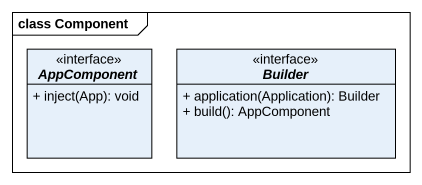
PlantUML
@startuml
mainframe class Component
hide circle
hide empty members
skinparam classAttributeIconSize 0
interface AppComponent <<interface>> {
  + inject(App): void
}
interface Builder <<interface>> {
  + application(Application): Builder
  + build(): AppComponent
}
@enduml
